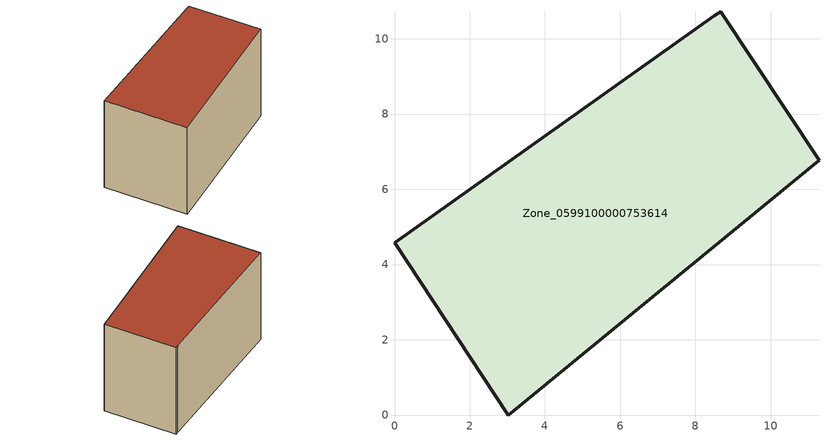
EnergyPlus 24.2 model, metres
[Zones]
Zone_0599100000753614
 floor ground (C_G): 0,4.58 8.5,10.62 8.67,10.71 11.28,6.77 3.02,0 z0.66
 wall outside (C_F): 8.5,10.62 0,4.58 3.02,0 11.28,6.77 8.67,10.71 8.5,10.62 z0.66:6.76
 roof outside (C_R): 3.02,0 11.28,6.77 8.67,10.71 8.5,10.62 0,4.58 z6.76
[BUILDING]
Pand.0599100000753614: North Axis=0; Terrain=City; Loads Convergence Tolerance Value=0.04; Temperature Convergence Tolerance Value=0.4; Solar Distribution=FullExterior; Maximum Number of Warmup Days=25; Minimum Number of Warmup Days=1
[Site:Location]
Rotterdam.The.Hague.AP_ZH_NLD Design_Conditions: Latitude=51.96; Longitude=4.45; Time Zone=1; Elevation=-4.5
[SITE:GROUNDTEMPERATURE:BUILDINGSURFACE]
18, 18, 18, 18, 18, 18, 18, 18, 18, 18, 18, 18
[MATERIAL] Thermal Absorptance=0.9; Solar Absorptance=0.7; Visible Absorptance=0.7
Name | Roughness | Thickness | Conductivity | Density | Specific Heat
G.TI.2006-2014 | MediumSmooth | 0.15 | 0.06 | 540 | 1210
F.TI.2006-2014 | Rough | 0.3 | 0.12 | 1920 | 840
R.TI.2006-2014 | MediumRough | 0.2 | 0.08 | 1500 | 1000
[CONSTRUCTION]
C_G: G.TI.2006-2014
C_F: F.TI.2006-2014
C_R: R.TI.2006-2014
[ZONE]
Zone_0599100000753614: Type=1; Multiplier=1; Ceiling Height=Autocalculate; Volume=Autocalculate; Floor Area=autocalculate; Part of Total Floor Area=Yes
[ZONEINFILTRATION:DESIGNFLOWRATE]
Infil_Zone_0599100000753614: Zone or ZoneList or Space or SpaceList=Zone_0599100000753614; Schedule=AlwaysOn; Design Flow Rate Calculation Method=Flow/Area; Flow Rate per Floor Area=0.0015; Constant Term Coefficient=1; Temperature Term Coefficient=0; Velocity Term Coefficient=0; Velocity Squared Term Coefficient=0
[HVACTEMPLATE:ZONE:IDEALLOADSAIRSYSTEM]
Zone_0599100000753614: Maximum Heating Supply Air Temperature=50; Minimum Cooling Supply Air Temperature=13; Maximum Heating Supply Air Humidity Ratio=0.0156; Minimum Cooling Supply Air Humidity Ratio=0.0077; Heating Limit=NoLimit; Cooling Limit=NoLimit; Dehumidification Control Type=ConstantSensibleHeatRatio; Cooling Sensible Heat Ratio=0.7; Dehumidification Setpoint=60; Humidification Control Type=None; Humidification Setpoint=30; Outdoor Air Method=None; Outdoor Air Flow Rate per Person=0.00944; Outdoor Air Flow Rate per Zone Floor Area=0; Outdoor Air Flow Rate per Zone=0; Demand Controlled Ventilation Type=None; Outdoor Air Economizer Type=NoEconomizer; Heat Recovery Type=None; Sensible Heat Recovery Effectiveness=0.7; Latent Heat Recovery Effectiveness=0.65
[ZONECONTROL:THERMOSTAT]
ThermostatControl_Zone_0599100000753614: Zone or ZoneList=Zone_0599100000753614; Control Type Schedule=DualSetpointControlType; Control 1=Thermostat_Zone_0599100000753614; Temperature Difference Between Cutout And Setpoint=0
[THERMOSTATSETPOINT:DUALSETPOINT]
Thermostat_Zone_0599100000753614: Heating Setpoint Temperature Schedule=HeatingSetpoint_Zone_0599100000753614; Cooling Setpoint Temperature Schedule=CoolingSetpoint_Zone_0599100000753614
[SCHEDULE:COMPACT]
HeatingSetpoint_Zone_0599100000753614: Through: 12/31, For: AllDays, Until: 24:00, 21
CoolingSetpoint_Zone_0599100000753614: Through: 12/31, For: AllDays, Until: 24:00, 24
DualSetpointControlType: Through: 12/31, For: AllDays, Until: 24:00, 4
AlwaysOn: Through: 12/31, For: AllDays, Until: 24:00, 1
